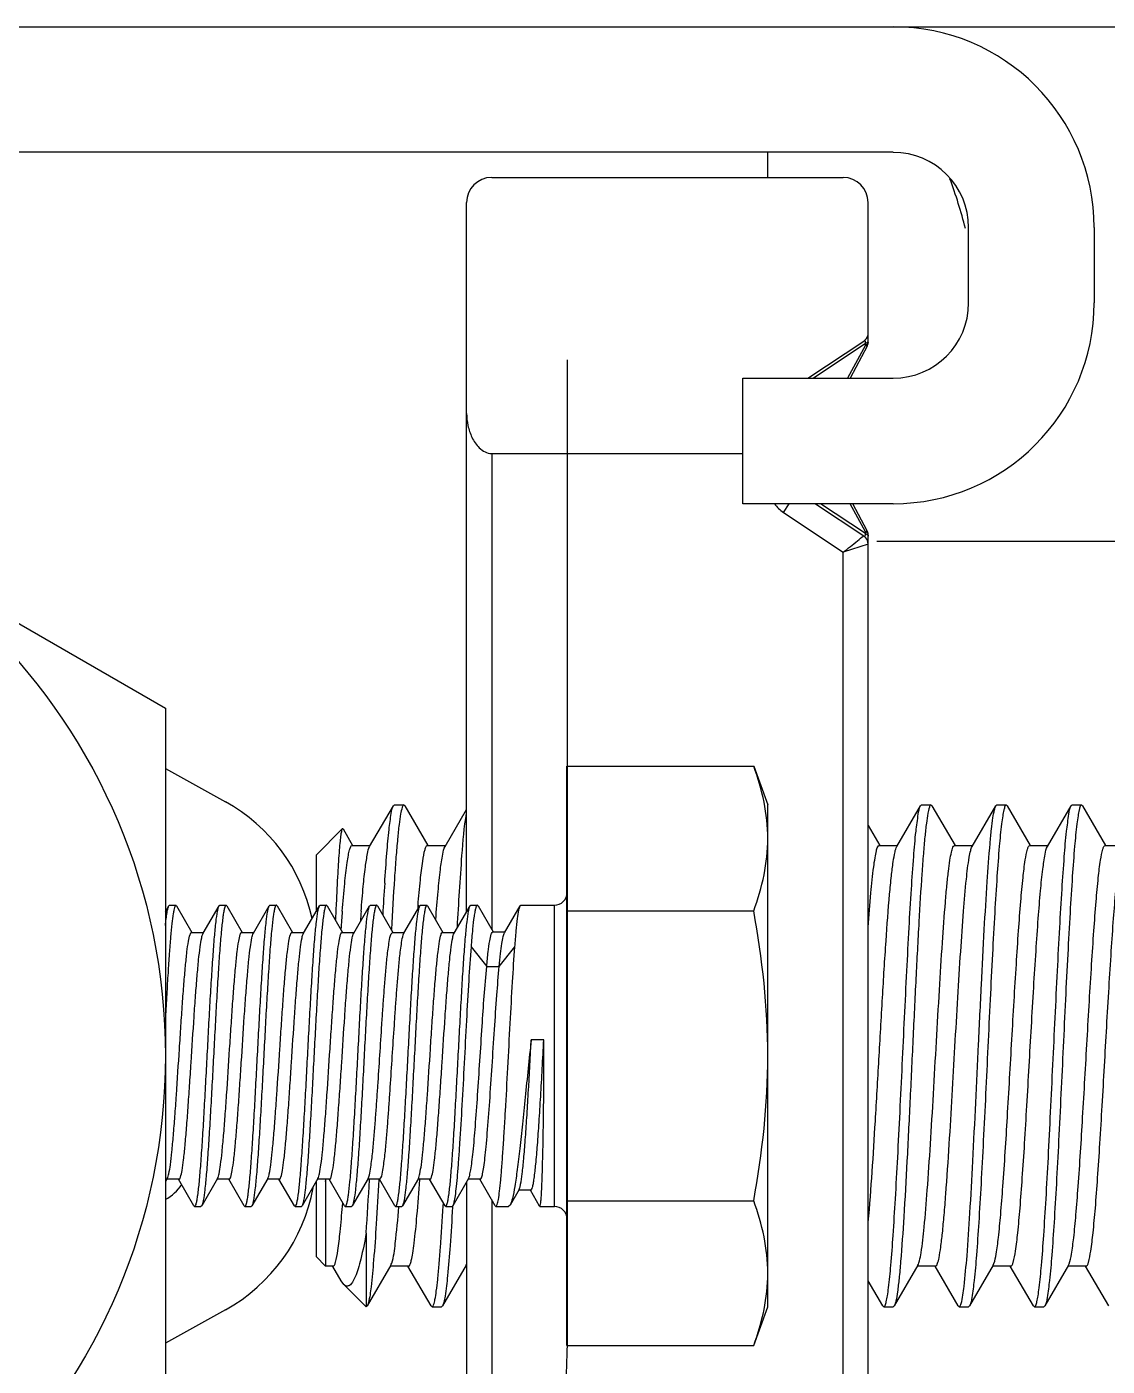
# Model space of a CAD drawing. Header units: millimetres. Extents: x -633009578 to 5705885, y -633235091 to 2571734.
# Drawn here: x 2449015.4 to 2449227, y 1996955 to 1997217.3 of the extents above; entities that cross this region are included whole.
import ezdxf

# ---------------------------------------------------------------- set-up
doc = ezdxf.new("R2010")
doc.units = ezdxf.units.MM
doc.header["$LTSCALE"] = 1000
doc.header["$MEASUREMENT"] = 0
doc.layers.get('0').update_dxf_attribs({"color": 9})
doc.layers.add('E-WIRE-系统', color=3, linetype='Continuous')

# ---------------------------------------------------------------- blocks, each defined once
blk = doc.blocks.new('G$CF4FACE3C')
at = {"layer": 'E-WIRE-系统'}
for p, q in [((-15141.08, 672.19), (-13920.12, 672.19)), ((-14706.17, 672.19), (-14412.83, 672.19)), ((-14412.83, 649.97), (-14706.17, 649.97)), ((-14435.05, 645.52), (-14435.05, 649.97)), ((-14483.94, 645.52), (-14421.72, 645.52)), ((-14488.38, 515.46), (-14488.38, 641.08)), ((-14417.27, 617.84), (-14417.27, 641.08)), ((-14399.49, 623.3), (-14399.49, 636.63)), ((-14377.27, 636.63), (-14377.27, 623.3)), ((-14417.27, 616.27), (-14417.27, 617.54)), ((-14427.94, 609.97), (-14418.06, 616.55)), ((-14427.03, 609.97), (-14417.77, 616.14)), ((-14417.77, 615.83), (-14420.92, 609.97)), ((-14417.43, 615.64), (-14420.47, 609.97)), ((-14417.77, 615.83), (-14417.77, 616.14)), ((-14417.43, 615.64), (-14417.77, 615.83)), ((-14417.55, 615.92), (-14417.73, 615.84)), ((-14648.39, 613.13), (-14541.72, 551.55)), ((-14470.5, 441.04), (-14470.5, 613.19)), ((-14439.49, 609.97), (-14412.83, 609.97)), ((-14439.49, 587.74), (-14439.49, 609.97)), ((-14483.94, 596.63), (-14439.49, 596.63)), ((-14483.94, 596.63), (-14483.94, 512.37)), ((-14412.83, 587.74), (-14439.49, 587.74)), ((-14432.28, 586.18), (-14431.24, 587.74)), ((-14432.28, 586.18), (-14421.72, 579.14)), ((-14426.61, 587.74), (-14418.06, 582.05)), ((-14417.77, 582.46), (-14425.7, 587.74)), ((-14417.77, 582.77), (-14420.44, 587.74)), ((-14417.43, 582.96), (-14420, 587.74)), ((-14417.77, 582.77), (-14417.43, 582.96)), ((-14417.77, 582.46), (-14417.77, 582.77)), ((-14417.55, 582.68), (-14417.73, 582.76)), ((-14417.27, 580.59), (-14417.27, 582.33)), ((-14417.27, 580.57), (-14421.72, 579.14)), ((-14421.72, 400.78), (-14421.72, 579.14)), ((-14417.27, 397.93), (-14417.27, 580.57)), ((-14415.76, 581.11), (-13920.12, 581.11)), ((-14541.72, 551.55), (-14541.72, 428.38)), ((-14541.72, 540.85), (-14531.08, 534.95)), ((-14470.61, 541.28), (-14437.55, 541.28)), ((-14470.61, 438.64), (-14470.61, 541.28)), ((-14437.55, 541.28), (-14435.05, 534.41)), ((-14505.55, 527.03), (-14501.34, 534.26)), ((-14501.34, 534.26), (-14501.17, 534.41)), ((-14501.17, 534.41), (-14499.5, 534.41)), ((-14501.17, 534.41), (-14499.5, 534.41)), ((-14499.5, 534.41), (-14499.52, 534.41)), ((-14499.32, 534.26), (-14499.5, 534.41)), ((-14499.32, 534.26), (-14495.23, 527.21)), ((-14435.05, 445.52), (-14435.05, 534.41)), ((-14412.21, 527.03), (-14408, 534.26)), ((-14408, 534.26), (-14407.83, 534.41)), ((-14407.83, 534.41), (-14406.16, 534.41)), ((-14407.83, 534.41), (-14406.16, 534.41)), ((-14406.16, 534.41), (-14406.18, 534.41)), ((-14405.98, 534.26), (-14406.16, 534.41)), ((-14405.98, 534.26), (-14401.9, 527.21)), ((-14398.88, 527.03), (-14394.67, 534.26)), ((-14394.67, 534.26), (-14394.5, 534.41)), ((-14394.5, 534.41), (-14392.83, 534.41)), ((-14394.5, 534.41), (-14392.83, 534.41)), ((-14392.83, 534.41), (-14392.85, 534.41)), ((-14392.65, 534.26), (-14392.83, 534.41)), ((-14392.65, 534.26), (-14388.57, 527.21)), ((-14385.54, 527.03), (-14381.34, 534.26)), ((-14381.34, 534.26), (-14381.16, 534.41)), ((-14381.16, 534.41), (-14379.49, 534.41)), ((-14381.16, 534.41), (-14379.49, 534.41)), ((-14379.49, 534.41), (-14379.52, 534.41)), ((-14379.32, 534.26), (-14379.49, 534.41)), ((-14379.32, 534.26), (-14375.23, 527.21)), ((-14492.21, 527.03), (-14488.38, 533.61)), ((-14515.05, 525.52), (-14510.39, 530.18)), ((-14510.27, 530.14), (-14510.39, 530.18)), ((-14510.27, 530.14), (-14508.57, 527.21)), ((-14417.27, 530.73), (-14415.23, 527.21)), ((-14508.67, 527.21), (-14505.44, 527.21)), ((-14495.34, 527.21), (-14492.11, 527.21)), ((-14415.34, 527.21), (-14412.11, 527.21)), ((-14402, 527.21), (-14398.77, 527.21)), ((-14388.67, 527.21), (-14385.44, 527.21)), ((-14375.34, 527.21), (-14372.11, 527.21)), ((-14515.05, 525.52), (-14515.05, 515.46)), ((-14541.72, 515.46), (-14541.1, 516.52)), ((-14541.1, 516.52), (-14540.97, 516.63)), ((-14540.97, 516.63), (-14539.86, 516.63)), ((-14540.97, 516.63), (-14539.86, 516.63)), ((-14539.73, 516.52), (-14539.86, 516.63)), ((-14539.73, 516.52), (-14537.01, 511.83)), ((-14535.02, 511.7), (-14532.21, 516.52)), ((-14532.21, 516.52), (-14532.09, 516.63)), ((-14532.09, 516.63), (-14530.97, 516.63)), ((-14532.09, 516.63), (-14530.97, 516.63)), ((-14530.84, 516.52), (-14530.97, 516.63)), ((-14530.84, 516.52), (-14528.12, 511.83)), ((-14526.14, 511.7), (-14523.33, 516.52)), ((-14523.33, 516.52), (-14523.2, 516.63)), ((-14523.2, 516.63), (-14522.08, 516.63)), ((-14523.2, 516.63), (-14522.08, 516.63)), ((-14522.06, 516.63), (-14522.08, 516.63)), ((-14521.95, 516.52), (-14522.06, 516.63)), ((-14521.95, 516.52), (-14519.23, 511.83)), ((-14517.25, 511.7), (-14514.44, 516.52)), ((-14514.44, 516.52), (-14514.31, 516.63)), ((-14514.31, 516.63), (-14513.19, 516.63)), ((-14514.31, 516.63), (-14513.19, 516.63)), ((-14513.06, 516.52), (-14513.19, 516.63)), ((-14513.06, 516.52), (-14510.34, 511.83)), ((-14508.36, 511.7), (-14505.55, 516.52)), ((-14505.55, 516.52), (-14505.42, 516.63)), ((-14505.42, 516.63), (-14504.3, 516.63)), ((-14505.42, 516.63), (-14504.3, 516.63)), ((-14504.18, 516.52), (-14504.3, 516.63)), ((-14504.18, 516.52), (-14501.45, 511.83)), ((-14499.47, 511.7), (-14496.66, 516.52)), ((-14496.66, 516.52), (-14496.53, 516.63)), ((-14496.53, 516.63), (-14495.42, 516.63)), ((-14496.53, 516.63), (-14495.42, 516.63)), ((-14495.29, 516.52), (-14495.42, 516.63)), ((-14495.29, 516.52), (-14492.57, 511.83)), ((-14490.58, 511.7), (-14487.77, 516.52)), ((-14487.77, 516.52), (-14487.64, 516.63)), ((-14487.64, 516.63), (-14486.49, 516.63)), ((-14487.64, 516.63), (-14486.49, 516.63)), ((-14486.34, 516.5), (-14486.49, 516.63)), ((-14486.34, 516.5), (-14483.66, 511.9)), ((-14481.68, 511.76), (-14478.9, 516.53)), ((-14478.9, 516.53), (-14478.79, 516.63)), ((-14478.79, 516.63), (-14472.83, 516.63)), ((-14478.79, 516.63), (-14472.83, 516.63)), ((-14472.83, 463.3), (-14472.83, 516.63)), ((-14470.61, 515.62), (-14437.55, 515.62)), ((-14537.09, 511.83), (-14534.95, 511.83)), ((-14528.2, 511.83), (-14526.06, 511.83)), ((-14519.31, 511.83), (-14517.17, 511.83)), ((-14510.42, 511.83), (-14508.28, 511.83)), ((-14501.53, 511.83), (-14499.39, 511.83)), ((-14492.64, 511.83), (-14490.5, 511.83)), ((-14483.74, 511.9), (-14481.6, 511.9)), ((-14487.6, 509.28), (-14484.83, 505.81)), ((-14482.61, 505.81), (-14479.83, 509.28)), ((-14484.83, 505.81), (-14482.61, 505.81)), ((-14474.72, 492.79), (-14476.94, 492.79)), ((-14541.38, 468.23), (-14541.72, 467.64)), ((-14539.31, 468.1), (-14541.46, 468.1)), ((-14536.66, 463.41), (-14539.39, 468.1)), ((-14532.49, 468.23), (-14535.29, 463.41)), ((-14530.42, 468.1), (-14532.57, 468.1)), ((-14527.77, 463.41), (-14530.5, 468.1)), ((-14523.6, 468.23), (-14526.4, 463.41)), ((-14521.53, 468.1), (-14523.68, 468.1)), ((-14518.88, 463.41), (-14521.61, 468.1)), ((-14514.71, 468.23), (-14517.51, 463.41)), ((-14515.05, 467.64), (-14515.05, 454.41)), ((-14512.64, 468.1), (-14514.79, 468.1)), ((-14513.35, 468.1), (-14513.36, 467.73)), ((-14513.36, 467.73), (-14513.34, 468.08)), ((-14513.36, 467.73), (-14513.36, 452.72)), ((-14509.99, 463.41), (-14512.72, 468.1)), ((-14505.82, 468.23), (-14508.62, 463.41)), ((-14503.76, 468.1), (-14505.9, 468.1)), ((-14505.6, 467.99), (-14505.59, 468.14)), ((-14503.92, 468.16), (-14503.92, 468.03)), ((-14501.1, 463.41), (-14503.83, 468.1)), ((-14496.93, 468.23), (-14499.73, 463.41)), ((-14494.87, 468.1), (-14497.01, 468.1)), ((-14492.21, 463.41), (-14494.95, 468.1)), ((-14488.04, 468.23), (-14490.84, 463.41)), ((-14488.38, 467.64), (-14488.38, 338.85)), ((-14485.98, 468.1), (-14488.12, 468.1)), ((-14483.32, 463.41), (-14486.06, 468.1)), ((-14479.1, 466.27), (-14480.69, 463.54)), ((-14477.02, 466.15), (-14479.17, 466.15)), ((-14475.46, 463.33), (-14477.09, 466.15)), ((-14536.66, 463.41), (-14536.53, 463.3)), ((-14536.53, 463.3), (-14535.42, 463.3)), ((-14536.53, 463.3), (-14535.42, 463.3)), ((-14535.29, 463.41), (-14535.42, 463.3)), ((-14527.77, 463.41), (-14527.64, 463.3)), ((-14527.64, 463.3), (-14526.53, 463.3)), ((-14527.64, 463.3), (-14526.53, 463.3)), ((-14526.4, 463.41), (-14526.53, 463.3)), ((-14518.88, 463.41), (-14518.75, 463.3)), ((-14518.75, 463.3), (-14517.64, 463.3)), ((-14518.75, 463.3), (-14517.64, 463.3)), ((-14517.51, 463.41), (-14517.64, 463.3)), ((-14510.36, 463.33), (-14510.32, 463.88)), ((-14509.99, 463.41), (-14509.86, 463.3)), ((-14509.86, 463.3), (-14508.75, 463.3)), ((-14509.86, 463.3), (-14508.75, 463.3)), ((-14508.62, 463.41), (-14508.75, 463.3)), ((-14501.1, 463.41), (-14500.97, 463.3)), ((-14500.97, 463.3), (-14499.86, 463.3)), ((-14500.97, 463.3), (-14499.86, 463.3)), ((-14500.37, 463.22), (-14500.37, 463.3)), ((-14499.73, 463.41), (-14499.86, 463.3)), ((-14492.52, 463.4), (-14492.5, 463.85)), ((-14492.21, 463.41), (-14492.08, 463.3)), ((-14492.08, 463.3), (-14490.97, 463.3)), ((-14492.08, 463.3), (-14490.97, 463.3)), ((-14490.84, 463.41), (-14490.97, 463.3)), ((-14490.86, 463.28), (-14490.87, 463.17)), ((-14490.85, 463.39), (-14490.86, 463.28)), ((-14483.94, 464.46), (-14483.94, 334.4)), ((-14483.32, 463.41), (-14483.2, 463.3)), ((-14483.2, 463.3), (-14480.97, 463.3)), ((-14483.2, 463.3), (-14480.97, 463.3)), ((-14480.69, 463.54), (-14480.97, 463.3)), ((-14475.46, 463.33), (-14475.42, 463.3)), ((-14475.42, 463.3), (-14472.83, 463.3)), ((-14475.42, 463.3), (-14472.83, 463.3)), ((-14470.61, 464.3), (-14437.55, 464.3)), ((-14506.16, 458.57), (-14506.16, 445.52)), ((-14515.05, 454.41), (-14513.36, 452.72)), ((-14488.46, 452.9), (-14488.38, 453.06)), ((-14395.13, 452.9), (-14395.01, 453.16)), ((-14381.79, 452.9), (-14381.68, 453.15)), ((-14512.01, 452.72), (-14513.36, 452.72)), ((-14512.08, 452.67), (-14512.11, 452.72)), ((-14510.59, 450.12), (-14512.08, 452.67)), ((-14501.8, 452.9), (-14505.99, 445.67)), ((-14498.67, 452.72), (-14501.9, 452.72)), ((-14494.67, 445.67), (-14498.78, 452.72)), ((-14488.46, 452.9), (-14492.65, 445.67)), ((-14488.38, 452.72), (-14488.57, 452.72)), ((-14408.46, 452.9), (-14412.65, 445.67)), ((-14405.34, 452.72), (-14408.57, 452.72)), ((-14401.34, 445.67), (-14405.44, 452.72)), ((-14395.13, 452.9), (-14399.32, 445.67)), ((-14392, 452.72), (-14395.23, 452.72)), ((-14388, 445.67), (-14392.11, 452.72)), ((-14381.79, 452.9), (-14385.98, 445.67)), ((-14378.67, 452.72), (-14381.9, 452.72)), ((-14374.67, 445.67), (-14378.77, 452.72)), ((-14510.13, 449.49), (-14510.59, 450.12)), ((-14510.13, 449.49), (-14506.16, 445.52)), ((-14414.67, 445.67), (-14417.27, 450.14)), ((-14531.08, 444.97), (-14541.72, 439.08)), ((-14505.99, 445.67), (-14506.16, 445.52)), ((-14494.67, 445.67), (-14494.5, 445.52)), ((-14494.5, 445.52), (-14492.83, 445.52)), ((-14494.5, 445.52), (-14492.83, 445.52)), ((-14494.5, 445.52), (-14494.47, 445.52)), ((-14492.65, 445.67), (-14492.83, 445.52)), ((-14437.55, 438.64), (-14435.05, 445.52)), ((-14414.67, 445.67), (-14414.5, 445.52)), ((-14414.5, 445.52), (-14412.83, 445.52)), ((-14414.5, 445.52), (-14412.83, 445.52)), ((-14414.5, 445.52), (-14414.47, 445.52)), ((-14412.65, 445.67), (-14412.83, 445.52)), ((-14401.34, 445.67), (-14401.16, 445.52)), ((-14401.16, 445.52), (-14399.49, 445.52)), ((-14401.16, 445.52), (-14399.49, 445.52)), ((-14399.32, 445.67), (-14399.49, 445.52)), ((-14388, 445.67), (-14387.83, 445.52)), ((-14387.83, 445.52), (-14386.16, 445.52)), ((-14387.83, 445.52), (-14386.16, 445.52)), ((-14387.83, 445.52), (-14387.81, 445.52)), ((-14385.98, 445.67), (-14386.16, 445.52)), ((-14470.61, 438.64), (-14437.55, 438.64))]:
    blk.add_line(p, q, dxfattribs=at)
blk.add_circle((-14648.39, 489.96), 106.67, dxfattribs=at)
for centre, radius, start, end in [((-14412.83, 636.63), 35.56, 0, 90), ((-14412.83, 636.63), 13.33, 0, 90), ((-14483.94, 641.08), 4.44, 90, 180), ((-14421.72, 641.08), 4.44, 0, 90), ((-14486.16, 614.41), 88.89, 14.375, 20.3315), ((-14412.83, 623.3), 35.56, 270, 0), ((-14412.83, 623.3), 13.33, 270, 0), ((-14419.05, 618.03), 1.78, 303.6901, 324.5777), ((-14418.32, 617.42), 1.68, 288.7666, 290.2059), ((-14418.03, 616.79), 0.994, 298.7157, 301.8919), ((-14418.61, 616.27), 1.33, 331.8161, 0), ((-14428.83, 591.36), 6.22, 215.8766, 236.3099), ((-14419.05, 580.57), 1.78, 0, 56.3099), ((-14418.32, 581.18), 1.68, 69.7906, 71.2256), ((-14418.03, 581.8), 0.994, 58.1, 61.2862), ((-14418.61, 582.33), 1.33, 0, 28.1839), ((-14546.16, 507.74), 31.11, 12.1061, 61), ((-13763.38, 472.36), 741.08, 176.27318, 176.70795), ((-14472.83, 518.85), 2.22, 270, 0), ((-14539.86, 516.55), 0.076, 90.0399, 101.0259), ((-14530.97, 516.55), 0.076, 90.0398, 101.0109), ((-14513.19, 516.55), 0.076, 90.0397, 101.0086), ((-13620.91, 476.1), 891.51, 177.37913, 177.55784), ((-14060.37, 480.37), 451.4, 175.5272, 175.9302), ((-14094.02, 483.2), 414.31, 175.5183, 175.7679), ((-14504.3, 516.55), 0.076, 90.0406, 101.0887), ((-14167.03, 489.71), 331.05, 175.3344, 175.4613), ((-14495.42, 516.55), 0.076, 90.0396, 100.9957), ((-14486.49, 516.54), 0.086, 90.0053, 95.8146), ((-15215.37, 505.98), 710.79, 356.17552, 356.93617), ((-14546.16, 472.19), 8.89, 300.1102, 325.6732), ((-14546.16, 472.19), 31.11, 299, 349.6549), ((-14536.53, 463.37), 0.0759, 270.0385, 280.8952), ((-14527.64, 463.37), 0.0759, 270.0368, 280.7312), ((-14518.75, 463.37), 0.0759, 270.0386, 280.9011), ((-14509.86, 463.37), 0.0759, 270.037, 280.7443), ((-14500.97, 463.37), 0.0759, 270.0386, 280.9047), ((-14492.08, 463.37), 0.0759, 270.0373, 280.7759), ((-14483.2, 463.37), 0.0758, 270.0331, 280.3601), ((-14472.83, 461.07), 2.22, 0, 90), ((-14603.92, 441.04), 133.42, 334.351, 0)]:
    blk.add_arc(centre, radius, start, end, dxfattribs=at)
for points in [[(-14417.6, 617), (-14417.43, 617.25), (-14417.27, 617.54), (-14417.27, 617.84)], [(-14417.27, 616.27), (-14417.27, 616.14), (-14417.39, 616.02), (-14417.51, 615.95)], [(-14417.27, 582.33), (-14417.27, 582.46), (-14417.39, 582.58), (-14417.5, 582.65)], [(-14435.05, 489.96), (-14435.05, 498.56), (-14436.01, 507.17), (-14437.55, 515.62)], [(-14437.55, 464.3), (-14436.01, 472.76), (-14435.05, 481.37), (-14435.05, 489.96)], [(-14501.8, 452.9), (-14501.73, 453.01), (-14501.69, 453.12), (-14501.65, 453.24)]]:
    blk.add_open_spline(points, degree=3, dxfattribs=at)
for points, knots in [([(-14417.77, 616.14), (-14417.75, 616.29), (-14417.69, 616.66), (-14418, 616.59), (-14418.06, 616.55)], [0, 0, 0, 0, 0.652586, 1, 1, 1, 1]), ([(-14417.77, 616.14), (-14417.73, 616.16), (-14417.56, 616.22), (-14417.4, 616.32), (-14417.33, 616.42)], [0, 0, 0, 0, 0.298151, 1, 1, 1, 1]), ([(-14417.33, 616.42), (-14417.31, 616.44), (-14417.28, 616.49), (-14417.27, 616.56), (-14417.27, 616.58)], [0, 0, 0, 0, 0.519447, 1, 1, 1, 1]), ([(-14488.38, 603.69), (-14488.38, 602.98), (-14488.22, 601.54), (-14487.51, 599.44), (-14486.28, 597.48), (-14484.75, 596.63), (-14483.94, 596.63)], [0, 0, 0, 0, 0.235531, 0.478205, 0.731471, 1, 1, 1, 1]), ([(-14421.72, 579.14), (-14420.86, 579.82), (-14419.62, 580.75), (-14418.46, 581.79), (-14418.06, 582.05)], [0, 0, 0, 0, 0.698346, 1, 1, 1, 1]), ([(-14418.06, 582.05), (-14418, 582), (-14417.69, 581.93), (-14417.75, 582.31), (-14417.77, 582.46)], [0, 0, 0, 0, 0.346904, 1, 1, 1, 1]), ([(-14417.77, 582.46), (-14417.73, 582.44), (-14417.56, 582.38), (-14417.4, 582.28), (-14417.33, 582.18)], [0, 0, 0, 0, 0.29815, 1, 1, 1, 1]), ([(-14417.33, 582.18), (-14417.31, 582.16), (-14417.28, 582.1), (-14417.27, 582.04), (-14417.27, 582.01)], [0, 0, 0, 0, 0.519543, 1, 1, 1, 1]), ([(-14435.05, 528.45), (-14435.05, 530.61), (-14435.53, 535), (-14436.8, 539.2), (-14437.55, 541.28)], [0, 0, 0, 0, 0.493589, 1, 1, 1, 1]), ([(-14502.89, 520.53), (-14502.77, 522.31), (-14502.54, 525.48), (-14502.2, 529.61), (-14501.8, 532.38), (-14501.58, 533.84), (-14501.34, 534.26)], [0, 0, 0, 0, 0.387565, 0.689151, 0.895137, 1, 1, 1, 1]), ([(-14499.52, 534.41), (-14499.69, 534.37), (-14499.87, 533.68), (-14500.13, 532.62), (-14500.38, 530.69), (-14500.64, 528.17), (-14500.91, 524.99), (-14501.29, 519.65), (-14501.54, 515.37), (-14501.71, 512.36)], [0, 0, 0, 0, 0.023099, 0.076921, 0.162181, 0.277789, 0.421938, 0.592279, 1, 1, 1, 1]), ([(-14414.47, 445.52), (-14414.37, 445.55), (-14414.2, 445.91), (-14414.03, 446.53), (-14413.84, 447.6), (-14413.55, 449.73), (-14413.21, 453.3), (-14412.82, 458.54), (-14412.43, 464.92), (-14412.03, 472.2), (-14411.63, 480.13), (-14411.11, 491.14), (-14410.59, 502.03), (-14410.05, 512.39), (-14409.66, 519.14), (-14409.26, 524.82), (-14408.9, 529.27), (-14408.48, 532.24), (-14408.26, 533.81), (-14408, 534.26)], [0, 0, 0, 0, 0.003605, 0.011247, 0.023192, 0.039401, 0.084084, 0.143773, 0.216344, 0.299192, 0.389326, 0.483496, 0.670337, 0.756261, 0.832979, 0.897736, 0.948215, 0.982646, 1, 1, 1, 1]), ([(-14406.18, 534.41), (-14406.34, 534.37), (-14406.53, 533.73), (-14406.77, 532.74), (-14407.01, 530.93), (-14407.27, 528.57), (-14407.53, 525.58), (-14407.9, 520.56), (-14408.34, 513.2), (-14408.85, 503.4), (-14409.36, 492.78), (-14409.87, 481.98), (-14410.23, 474.8), (-14410.41, 471.29)], [0, 0, 0, 0, 0.007665, 0.025364, 0.053379, 0.091388, 0.138842, 0.195022, 0.330009, 0.488072, 0.659495, 0.833705, 1, 1, 1, 1]), ([(-14392.85, 534.41), (-14392.96, 534.38), (-14393.12, 534.02), (-14393.29, 533.4), (-14393.49, 532.33), (-14393.78, 530.2), (-14394.12, 526.62), (-14394.51, 521.39), (-14394.9, 515.01), (-14395.29, 507.73), (-14395.69, 499.8), (-14396.22, 488.79), (-14396.73, 477.91), (-14397.28, 467.54), (-14397.67, 460.8), (-14398.07, 455.12), (-14398.42, 450.66), (-14398.84, 447.69), (-14399.06, 446.12), (-14399.32, 445.67)], [0, 0, 0, 0, 0.003611, 0.011257, 0.023207, 0.039418, 0.084101, 0.143787, 0.21635, 0.299185, 0.389306, 0.483463, 0.670281, 0.756199, 0.832917, 0.897679, 0.948171, 0.982621, 1, 1, 1, 1]), ([(-14398.75, 471.29), (-14398.39, 478.21), (-14397.9, 488.63), (-14397.24, 502.32), (-14396.75, 511.91), (-14396.26, 520.24), (-14395.83, 526.18), (-14395.47, 529.93), (-14395.23, 531.93), (-14394.98, 533.3), (-14394.8, 534.03), (-14394.67, 534.26)], [0, 0, 0, 0, 0.329141, 0.495694, 0.6508, 0.785583, 0.892349, 0.93326, 0.965064, 0.987355, 1, 1, 1, 1]), ([(-14387.81, 445.52), (-14387.7, 445.55), (-14387.54, 445.91), (-14387.36, 446.53), (-14387.17, 447.6), (-14386.88, 449.73), (-14386.54, 453.3), (-14386.15, 458.54), (-14385.76, 464.92), (-14385.36, 472.2), (-14384.97, 480.13), (-14384.44, 491.14), (-14383.92, 502.03), (-14383.38, 512.39), (-14382.99, 519.14), (-14382.59, 524.82), (-14382.24, 529.27), (-14381.81, 532.24), (-14381.6, 533.81), (-14381.34, 534.26)], [0, 0, 0, 0, 0.003604, 0.011244, 0.023189, 0.039398, 0.084082, 0.143773, 0.216344, 0.299191, 0.38933, 0.483504, 0.670341, 0.756264, 0.832985, 0.897741, 0.948217, 0.982646, 1, 1, 1, 1]), ([(-14379.52, 534.41), (-14379.62, 534.38), (-14379.79, 534.02), (-14379.96, 533.4), (-14380.15, 532.33), (-14380.44, 530.2), (-14380.78, 526.62), (-14381.17, 521.39), (-14381.56, 515.01), (-14381.96, 507.73), (-14382.36, 499.8), (-14382.88, 488.79), (-14383.4, 477.91), (-14383.94, 467.54), (-14384.33, 460.8), (-14384.73, 455.12), (-14385.08, 450.66), (-14385.51, 447.69), (-14385.73, 446.12), (-14385.98, 445.67)], [0, 0, 0, 0, 0.003611, 0.011258, 0.023209, 0.039422, 0.084107, 0.143792, 0.216356, 0.299194, 0.389317, 0.483473, 0.670291, 0.756211, 0.832929, 0.897688, 0.948175, 0.982622, 1, 1, 1, 1]), ([(-14490.02, 512.74), (-14489.79, 516.98), (-14489.34, 523.7), (-14488.84, 530.45), (-14488.38, 532.91)], [0, 0, 0, 0, 0.628544, 1, 1, 1, 1]), ([(-14510.39, 530.18), (-14510.48, 530.09), (-14510.55, 529.7), (-14510.69, 528.98), (-14510.81, 527.83), (-14511.01, 525.58), (-14511.24, 521.87), (-14511.4, 518.68), (-14511.48, 516.87)], [0, 0, 0, 0, 0.027491, 0.083885, 0.169406, 0.283463, 0.592757, 1, 1, 1, 1]), ([(-14510.4, 515.57), (-14510.27, 517.22), (-14510.03, 520.09), (-14509.66, 523.4), (-14509.36, 525.37), (-14509.14, 526.34), (-14508.98, 526.9), (-14508.77, 527.21), (-14508.67, 527.21)], [0, 0, 0, 0, 0.417353, 0.72929, 0.841771, 0.92395, 0.975651, 1, 1, 1, 1]), ([(-14507.06, 515.57), (-14506.95, 517.04), (-14506.72, 519.65), (-14506.38, 523.08), (-14506, 525.41), (-14505.76, 526.66), (-14505.55, 527.03)], [0, 0, 0, 0, 0.38118, 0.680309, 0.888233, 1, 1, 1, 1]), ([(-14496.98, 516.63), (-14496.86, 518.13), (-14496.62, 520.76), (-14496.25, 524.03), (-14495.89, 526.06), (-14495.63, 526.94), (-14495.43, 527.21), (-14495.34, 527.21)], [0, 0, 0, 0, 0.418158, 0.729515, 0.923411, 0.975112, 1, 1, 1, 1]), ([(-14493.84, 514.12), (-14493.72, 515.77), (-14493.47, 518.72), (-14493.11, 522.59), (-14492.7, 525.22), (-14492.45, 526.62), (-14492.21, 527.03)], [0, 0, 0, 0, 0.381754, 0.681975, 0.890091, 1, 1, 1, 1]), ([(-14437.55, 515.62), (-14436.8, 517.71), (-14435.53, 521.91), (-14435.05, 526.3), (-14435.05, 528.45)], [0, 0, 0, 0, 0.506411, 1, 1, 1, 1]), ([(-14417.27, 512.76), (-14417.13, 514.79), (-14416.85, 518.33), (-14416.44, 522.45), (-14416.1, 524.9), (-14415.86, 526.12), (-14415.68, 526.81), (-14415.45, 527.21), (-14415.34, 527.21)], [0, 0, 0, 0, 0.41482, 0.72823, 0.841797, 0.924784, 0.976685, 1, 1, 1, 1]), ([(-14417.27, 460.51), (-14416.72, 466.46), (-14416.14, 476.07), (-14415.37, 489.32), (-14414.77, 499.97), (-14414.17, 509.73), (-14413.65, 516.92), (-14413.2, 521.58), (-14412.9, 524.08), (-14412.59, 525.82), (-14412.38, 526.74), (-14412.21, 527.03)], [0, 0, 0, 0, 0.268555, 0.432232, 0.596778, 0.747731, 0.871839, 0.920321, 0.958291, 0.984973, 1, 1, 1, 1]), ([(-14406.26, 474.32), (-14406.07, 477.27), (-14405.71, 483.33), (-14405.2, 492.43), (-14404.68, 501.37), (-14404.17, 509.6), (-14403.73, 515.78), (-14403.36, 519.98), (-14403.09, 522.47), (-14402.85, 524.42), (-14402.58, 525.9), (-14402.38, 526.71), (-14402.13, 527.21), (-14402, 527.21)], [0, 0, 0, 0, 0.167056, 0.342036, 0.51408, 0.67247, 0.807366, 0.863327, 0.910435, 0.947987, 0.975456, 0.992576, 1, 1, 1, 1]), ([(-14402.92, 474.32), (-14402.56, 480.07), (-14402.08, 488.73), (-14401.42, 500.11), (-14400.93, 508.11), (-14400.45, 515.09), (-14399.97, 520.64), (-14399.56, 524.25), (-14399.18, 526.17), (-14399, 526.82), (-14398.88, 527.03)], [0, 0, 0, 0, 0.326529, 0.491938, 0.646319, 0.780991, 0.888404, 0.962618, 0.986009, 1, 1, 1, 1]), ([(-14395.01, 453.16), (-14394.81, 453.71), (-14394.53, 455.26), (-14394.15, 458.15), (-14393.78, 462.15), (-14393.23, 469.24), (-14392.59, 479.58), (-14391.97, 490.53), (-14391.45, 499.56), (-14391.06, 505.99), (-14390.68, 511.87), (-14390.29, 516.98), (-14389.91, 521.16), (-14389.55, 524.24), (-14389.21, 526.13), (-14388.95, 526.96), (-14388.75, 527.21), (-14388.67, 527.21)], [0, 0, 0, 0, 0.02345, 0.063033, 0.11754, 0.185131, 0.349903, 0.534772, 0.62682, 0.714344, 0.794313, 0.863966, 0.920906, 0.963205, 0.989525, 0.996562, 1, 1, 1, 1]), ([(-14392, 452.72), (-14391.92, 452.72), (-14391.72, 452.98), (-14391.46, 453.84), (-14391.1, 455.8), (-14390.74, 458.98), (-14390.35, 463.31), (-14389.96, 468.59), (-14389.56, 474.64), (-14389.17, 481.24), (-14388.64, 490.45), (-14388.13, 499.58), (-14387.58, 508.3), (-14387.19, 514.01), (-14386.8, 518.84), (-14386.43, 522.65), (-14386.03, 525.24), (-14385.78, 526.62), (-14385.54, 527.03)], [0, 0, 0, 0, 0.003516, 0.010771, 0.037949, 0.081609, 0.140308, 0.211978, 0.294061, 0.383613, 0.477416, 0.664254, 0.750572, 0.827952, 0.893624, 0.945254, 0.981055, 1, 1, 1, 1]), ([(-14381.68, 453.15), (-14381.48, 453.69), (-14381.2, 455.24), (-14380.82, 458.12), (-14380.45, 462.11), (-14379.9, 469.21), (-14379.26, 479.55), (-14378.64, 490.5), (-14378.12, 499.54), (-14377.73, 505.97), (-14377.34, 511.85), (-14376.96, 516.97), (-14376.58, 521.16), (-14376.22, 524.23), (-14375.87, 526.13), (-14375.61, 526.96), (-14375.42, 527.21), (-14375.34, 527.21)], [0, 0, 0, 0, 0.023312, 0.06278, 0.117199, 0.184734, 0.349474, 0.534403, 0.626505, 0.71409, 0.794123, 0.863837, 0.92083, 0.96317, 0.989516, 0.99656, 1, 1, 1, 1]), ([(-14378.67, 452.72), (-14378.58, 452.72), (-14378.39, 452.98), (-14378.12, 453.84), (-14377.77, 455.8), (-14377.41, 458.98), (-14377.01, 463.31), (-14376.62, 468.59), (-14376.23, 474.64), (-14375.83, 481.24), (-14375.31, 490.45), (-14374.79, 499.58), (-14374.25, 508.3), (-14373.86, 514.01), (-14373.46, 518.84), (-14373.1, 522.65), (-14372.69, 525.24), (-14372.45, 526.62), (-14372.21, 527.03)], [0, 0, 0, 0, 0.003516, 0.010771, 0.037949, 0.081609, 0.140308, 0.211978, 0.294061, 0.383613, 0.477416, 0.664254, 0.750571, 0.827952, 0.893624, 0.945254, 0.981055, 1, 1, 1, 1]), ([(-14539.88, 516.63), (-14539.93, 516.62), (-14540.03, 516.47), (-14540.13, 516.19), (-14540.24, 515.72), (-14540.4, 514.77), (-14540.6, 513.18), (-14540.82, 510.82), (-14541.04, 507.91), (-14541.27, 504.52), (-14541.5, 500.75), (-14541.64, 498.12), (-14541.72, 496.75)], [0, 0, 0, 0, 0.007976, 0.023399, 0.047119, 0.079188, 0.167777, 0.287121, 0.434165, 0.605074, 0.795358, 1, 1, 1, 1]), ([(-14541.72, 513.02), (-14541.64, 513.81), (-14541.52, 514.84), (-14541.29, 516), (-14541.18, 516.39), (-14541.1, 516.52)], [0, 0, 0, 0, 0.664814, 0.874197, 1, 1, 1, 1]), ([(-14536.52, 463.3), (-14536.45, 463.31), (-14536.33, 463.52), (-14536.22, 463.89), (-14536.09, 464.53), (-14535.9, 465.8), (-14535.67, 467.93), (-14535.42, 471.05), (-14535.15, 474.86), (-14534.89, 479.21), (-14534.63, 483.94), (-14534.36, 488.89), (-14534.1, 493.89), (-14533.84, 498.74), (-14533.57, 503.27), (-14533.31, 507.33), (-14533.05, 510.76), (-14532.8, 513.44), (-14532.58, 515.17), (-14532.38, 516.1), (-14532.28, 516.41), (-14532.21, 516.52)], [0, 0, 0, 0, 0.003708, 0.011331, 0.023205, 0.039308, 0.083699, 0.143025, 0.215195, 0.297631, 0.387378, 0.481219, 0.575789, 0.667691, 0.753629, 0.830521, 0.895618, 0.946611, 0.981731, 0.992985, 1, 1, 1, 1]), ([(-14530.99, 516.63), (-14531.05, 516.62), (-14531.17, 516.41), (-14531.28, 516.03), (-14531.41, 515.4), (-14531.6, 514.13), (-14531.83, 512), (-14532.09, 508.88), (-14532.35, 505.07), (-14532.61, 500.72), (-14532.87, 495.99), (-14533.14, 491.04), (-14533.4, 486.05), (-14533.67, 481.2), (-14533.93, 476.66), (-14534.19, 472.6), (-14534.45, 469.17), (-14534.71, 466.49), (-14534.92, 464.76), (-14535.13, 463.83), (-14535.22, 463.52), (-14535.29, 463.41)], [0, 0, 0, 0, 0.003711, 0.011337, 0.023212, 0.039315, 0.083701, 0.143019, 0.215177, 0.2976, 0.387333, 0.481165, 0.575727, 0.667621, 0.753554, 0.830449, 0.895556, 0.946563, 0.981704, 0.992971, 1, 1, 1, 1]), ([(-14527.63, 463.3), (-14527.56, 463.31), (-14527.45, 463.52), (-14527.33, 463.89), (-14527.2, 464.53), (-14527.01, 465.79), (-14526.78, 467.92), (-14526.53, 471.05), (-14526.27, 474.85), (-14526, 479.2), (-14525.74, 483.94), (-14525.48, 488.89), (-14525.21, 493.88), (-14524.95, 498.73), (-14524.68, 503.27), (-14524.42, 507.33), (-14524.16, 510.76), (-14523.91, 513.44), (-14523.69, 515.17), (-14523.49, 516.1), (-14523.39, 516.41), (-14523.33, 516.52)], [0, 0, 0, 0, 0.003703, 0.01132, 0.023187, 0.039284, 0.083664, 0.142983, 0.215146, 0.297577, 0.387325, 0.481173, 0.575752, 0.667661, 0.753607, 0.830509, 0.895614, 0.946609, 0.98173, 0.992984, 1, 1, 1, 1]), ([(-14522.08, 516.63), (-14522.14, 516.63), (-14522.27, 516.44), (-14522.37, 516.09), (-14522.51, 515.47), (-14522.7, 514.23), (-14522.93, 512.12), (-14523.19, 509.02), (-14523.45, 505.22), (-14523.71, 500.88), (-14523.98, 496.14), (-14524.24, 491.17), (-14524.51, 486.16), (-14524.77, 481.29), (-14525.03, 476.73), (-14525.3, 472.66), (-14525.56, 469.21), (-14525.82, 466.51), (-14526.03, 464.77), (-14526.24, 463.83), (-14526.33, 463.52), (-14526.4, 463.41)], [0, 0, 0, 0, 0.003386, 0.010605, 0.022094, 0.037845, 0.081651, 0.140562, 0.21249, 0.294853, 0.384679, 0.47873, 0.573605, 0.66588, 0.752224, 0.829521, 0.894986, 0.946281, 0.981617, 0.992941, 1, 1, 1, 1]), ([(-14518.74, 463.3), (-14518.67, 463.31), (-14518.56, 463.52), (-14518.45, 463.89), (-14518.31, 464.53), (-14518.12, 465.8), (-14517.89, 467.93), (-14517.64, 471.05), (-14517.38, 474.86), (-14517.11, 479.21), (-14516.85, 483.94), (-14516.59, 488.89), (-14516.32, 493.89), (-14516.06, 498.74), (-14515.8, 503.27), (-14515.53, 507.33), (-14515.28, 510.76), (-14515.02, 513.44), (-14514.8, 515.17), (-14514.6, 516.1), (-14514.5, 516.41), (-14514.44, 516.52)], [0, 0, 0, 0, 0.003708, 0.011332, 0.023206, 0.039309, 0.083701, 0.143026, 0.215196, 0.297631, 0.387378, 0.481219, 0.575788, 0.66769, 0.753628, 0.830521, 0.895618, 0.94661, 0.98173, 0.992985, 1, 1, 1, 1]), ([(-14513.21, 516.63), (-14513.27, 516.62), (-14513.39, 516.41), (-14513.5, 516.03), (-14513.63, 515.4), (-14513.82, 514.13), (-14514.05, 512), (-14514.31, 508.88), (-14514.57, 505.07), (-14514.83, 500.72), (-14515.1, 495.99), (-14515.36, 491.04), (-14515.62, 486.05), (-14515.89, 481.2), (-14516.15, 476.66), (-14516.41, 472.6), (-14516.67, 469.17), (-14516.93, 466.49), (-14517.15, 464.76), (-14517.35, 463.83), (-14517.45, 463.52), (-14517.51, 463.41)], [0, 0, 0, 0, 0.003711, 0.011337, 0.023212, 0.039314, 0.0837, 0.143018, 0.215176, 0.297599, 0.387332, 0.481164, 0.575726, 0.667621, 0.753554, 0.830449, 0.895556, 0.946563, 0.981704, 0.992971, 1, 1, 1, 1]), ([(-14509.85, 463.3), (-14509.78, 463.31), (-14509.67, 463.52), (-14509.56, 463.89), (-14509.42, 464.53), (-14509.23, 465.79), (-14509.01, 467.92), (-14508.75, 471.05), (-14508.49, 474.85), (-14508.22, 479.2), (-14507.96, 483.94), (-14507.7, 488.89), (-14507.43, 493.88), (-14507.17, 498.74), (-14506.91, 503.27), (-14506.64, 507.33), (-14506.39, 510.76), (-14506.13, 513.44), (-14505.91, 515.17), (-14505.71, 516.1), (-14505.61, 516.41), (-14505.55, 516.52)], [0, 0, 0, 0, 0.003703, 0.011321, 0.023188, 0.039286, 0.083667, 0.142986, 0.21515, 0.297581, 0.387329, 0.481177, 0.575755, 0.667664, 0.753609, 0.83051, 0.895615, 0.94661, 0.98173, 0.992984, 1, 1, 1, 1]), ([(-14504.32, 516.63), (-14504.38, 516.62), (-14504.5, 516.41), (-14504.61, 516.03), (-14504.74, 515.4), (-14504.94, 514.13), (-14505.16, 512), (-14505.42, 508.88), (-14505.68, 505.07), (-14505.94, 500.72), (-14506.21, 495.99), (-14506.47, 491.04), (-14506.73, 486.04), (-14507, 481.2), (-14507.26, 476.66), (-14507.52, 472.6), (-14507.78, 469.17), (-14508.04, 466.49), (-14508.26, 464.76), (-14508.46, 463.83), (-14508.56, 463.52), (-14508.62, 463.41)], [0, 0, 0, 0, 0.003714, 0.011343, 0.023221, 0.039327, 0.08372, 0.14304, 0.215198, 0.297619, 0.387351, 0.481178, 0.575732, 0.667622, 0.753555, 0.83045, 0.895556, 0.946562, 0.981703, 0.992971, 1, 1, 1, 1]), ([(-14500.96, 463.3), (-14500.89, 463.31), (-14500.78, 463.52), (-14500.67, 463.89), (-14500.54, 464.53), (-14500.34, 465.8), (-14500.12, 467.93), (-14499.86, 471.05), (-14499.6, 474.86), (-14499.34, 479.21), (-14499.07, 483.94), (-14498.81, 488.89), (-14498.54, 493.89), (-14498.28, 498.74), (-14498.02, 503.27), (-14497.75, 507.33), (-14497.5, 510.76), (-14497.24, 513.44), (-14497.02, 515.17), (-14496.82, 516.1), (-14496.72, 516.41), (-14496.66, 516.52)], [0, 0, 0, 0, 0.003708, 0.011332, 0.023206, 0.03931, 0.083702, 0.143027, 0.215196, 0.297632, 0.387379, 0.481219, 0.575788, 0.66769, 0.753628, 0.830521, 0.895618, 0.946611, 0.98173, 0.992985, 1, 1, 1, 1]), ([(-14495.43, 516.63), (-14495.5, 516.62), (-14495.61, 516.41), (-14495.72, 516.03), (-14495.85, 515.4), (-14496.05, 514.13), (-14496.27, 512), (-14496.53, 508.88), (-14496.79, 505.07), (-14497.05, 500.72), (-14497.32, 495.99), (-14497.58, 491.04), (-14497.85, 486.05), (-14498.11, 481.2), (-14498.37, 476.66), (-14498.63, 472.6), (-14498.89, 469.17), (-14499.15, 466.49), (-14499.37, 464.76), (-14499.57, 463.83), (-14499.67, 463.52), (-14499.73, 463.41)], [0, 0, 0, 0, 0.003711, 0.011336, 0.02321, 0.039312, 0.083698, 0.143015, 0.215173, 0.297594, 0.387327, 0.481159, 0.575721, 0.667617, 0.753551, 0.830448, 0.895556, 0.946563, 0.981704, 0.992971, 1, 1, 1, 1]), ([(-14492.07, 463.3), (-14492.01, 463.31), (-14491.89, 463.52), (-14491.78, 463.89), (-14491.65, 464.53), (-14491.45, 465.79), (-14491.23, 467.92), (-14490.97, 471.05), (-14490.71, 474.85), (-14490.45, 479.2), (-14490.18, 483.94), (-14489.92, 488.89), (-14489.65, 493.88), (-14489.39, 498.74), (-14489.13, 503.27), (-14488.87, 507.33), (-14488.61, 510.76), (-14488.35, 513.44), (-14488.13, 515.17), (-14487.93, 516.1), (-14487.83, 516.41), (-14487.77, 516.52)], [0, 0, 0, 0, 0.003704, 0.011323, 0.023191, 0.03929, 0.083673, 0.142993, 0.215158, 0.297591, 0.387338, 0.481186, 0.575764, 0.667671, 0.753614, 0.830513, 0.895616, 0.946611, 0.98173, 0.992985, 1, 1, 1, 1]), ([(-14486.5, 516.63), (-14486.56, 516.62), (-14486.69, 516.43), (-14486.8, 516.07), (-14486.94, 515.45), (-14487.14, 514.21), (-14487.37, 512.13), (-14487.52, 510.32), (-14487.6, 509.28)], [0, 0, 0, 0, 0.025999, 0.078741, 0.161216, 0.273457, 0.583864, 1, 1, 1, 1]), ([(-14479.83, 509.28), (-14479.75, 510.22), (-14479.61, 511.89), (-14479.4, 514.06), (-14479.17, 515.53), (-14479.03, 516.3), (-14478.9, 516.53)], [0, 0, 0, 0, 0.385426, 0.68535, 0.89169, 1, 1, 1, 1]), ([(-14541.38, 468.23), (-14541.23, 468.49), (-14541.05, 469.33), (-14540.79, 470.89), (-14540.55, 473.16), (-14540.28, 476.01), (-14540.02, 479.37), (-14539.66, 484.48), (-14539.32, 489.83), (-14538.97, 495.21), (-14538.71, 499.06), (-14538.45, 502.59), (-14538.19, 505.66), (-14537.93, 508.18), (-14537.69, 510.04), (-14537.45, 511.18), (-14537.27, 511.69), (-14537.15, 511.83), (-14537.09, 511.83)], [0, 0, 0, 0, 0.020221, 0.057009, 0.109346, 0.175452, 0.253005, 0.33926, 0.525406, 0.618671, 0.707625, 0.789106, 0.860221, 0.918463, 0.961812, 0.988888, 0.996222, 1, 1, 1, 1]), ([(-14539.31, 468.1), (-14539.26, 468.1), (-14539.13, 468.24), (-14538.95, 468.75), (-14538.72, 469.89), (-14538.47, 471.74), (-14538.21, 474.27), (-14537.95, 477.34), (-14537.69, 480.87), (-14537.43, 484.72), (-14537.08, 490.11), (-14536.74, 495.45), (-14536.38, 500.56), (-14536.12, 503.92), (-14535.86, 506.77), (-14535.61, 509.04), (-14535.35, 510.6), (-14535.17, 511.44), (-14535.02, 511.7)], [0, 0, 0, 0, 0.003779, 0.011114, 0.038197, 0.081556, 0.139811, 0.210942, 0.292439, 0.381409, 0.474688, 0.660849, 0.747103, 0.824649, 0.89074, 0.943055, 0.979813, 1, 1, 1, 1]), ([(-14532.49, 468.23), (-14532.34, 468.49), (-14532.16, 469.33), (-14531.9, 470.89), (-14531.66, 473.16), (-14531.39, 476.01), (-14531.13, 479.37), (-14530.77, 484.48), (-14530.43, 489.83), (-14530.08, 495.21), (-14529.82, 499.06), (-14529.56, 502.59), (-14529.3, 505.66), (-14529.04, 508.18), (-14528.8, 510.04), (-14528.56, 511.18), (-14528.38, 511.69), (-14528.26, 511.83), (-14528.2, 511.83)], [0, 0, 0, 0, 0.020221, 0.057009, 0.109346, 0.175452, 0.253005, 0.33926, 0.525406, 0.618671, 0.707625, 0.789106, 0.860221, 0.918463, 0.961812, 0.988889, 0.996222, 1, 1, 1, 1]), ([(-14530.42, 468.1), (-14530.37, 468.1), (-14530.24, 468.24), (-14530.06, 468.75), (-14529.83, 469.89), (-14529.58, 471.74), (-14529.32, 474.27), (-14529.07, 477.34), (-14528.8, 480.87), (-14528.54, 484.72), (-14528.19, 490.11), (-14527.85, 495.45), (-14527.49, 500.56), (-14527.23, 503.92), (-14526.97, 506.77), (-14526.72, 509.04), (-14526.46, 510.6), (-14526.28, 511.44), (-14526.14, 511.7)], [0, 0, 0, 0, 0.003779, 0.011114, 0.038196, 0.081556, 0.139811, 0.210942, 0.292439, 0.38141, 0.474688, 0.660849, 0.747103, 0.824649, 0.89074, 0.943055, 0.979813, 1, 1, 1, 1]), ([(-14523.6, 468.23), (-14523.45, 468.49), (-14523.27, 469.33), (-14523.01, 470.89), (-14522.77, 473.16), (-14522.51, 476.01), (-14522.25, 479.37), (-14521.89, 484.48), (-14521.54, 489.83), (-14521.19, 495.21), (-14520.93, 499.06), (-14520.67, 502.59), (-14520.41, 505.66), (-14520.15, 508.18), (-14519.91, 510.04), (-14519.68, 511.18), (-14519.5, 511.69), (-14519.37, 511.83), (-14519.31, 511.83)], [0, 0, 0, 0, 0.020221, 0.057008, 0.109345, 0.17545, 0.253003, 0.339257, 0.525401, 0.618666, 0.70762, 0.789101, 0.860217, 0.918459, 0.96181, 0.988888, 0.996221, 1, 1, 1, 1]), ([(-14521.53, 468.1), (-14521.48, 468.1), (-14521.35, 468.24), (-14521.17, 468.75), (-14520.94, 469.89), (-14520.69, 471.74), (-14520.44, 474.27), (-14520.18, 477.34), (-14519.91, 480.87), (-14519.65, 484.72), (-14519.3, 490.11), (-14518.96, 495.45), (-14518.6, 500.56), (-14518.34, 503.92), (-14518.08, 506.77), (-14517.83, 509.04), (-14517.57, 510.6), (-14517.4, 511.44), (-14517.25, 511.7)], [0, 0, 0, 0, 0.003779, 0.011113, 0.038196, 0.081555, 0.139809, 0.210939, 0.292435, 0.381405, 0.474683, 0.660843, 0.747096, 0.824643, 0.890735, 0.943051, 0.979811, 1, 1, 1, 1]), ([(-14514.71, 468.23), (-14514.56, 468.49), (-14514.39, 469.33), (-14514.12, 470.89), (-14513.88, 473.16), (-14513.62, 476.01), (-14513.36, 479.37), (-14513, 484.48), (-14512.66, 489.83), (-14512.3, 495.21), (-14512.04, 499.06), (-14511.78, 502.59), (-14511.52, 505.66), (-14511.26, 508.18), (-14511.02, 510.04), (-14510.79, 511.18), (-14510.61, 511.69), (-14510.48, 511.83), (-14510.42, 511.83)], [0, 0, 0, 0, 0.020221, 0.057009, 0.109346, 0.175452, 0.253005, 0.33926, 0.525406, 0.618671, 0.707625, 0.789106, 0.860221, 0.918463, 0.961812, 0.988889, 0.996221, 1, 1, 1, 1]), ([(-14512.64, 468.1), (-14512.59, 468.1), (-14512.46, 468.24), (-14512.28, 468.75), (-14512.05, 469.89), (-14511.81, 471.74), (-14511.55, 474.27), (-14511.29, 477.34), (-14511.03, 480.87), (-14510.76, 484.72), (-14510.41, 490.11), (-14510.07, 495.45), (-14509.71, 500.56), (-14509.45, 503.92), (-14509.19, 506.77), (-14508.94, 509.04), (-14508.68, 510.6), (-14508.51, 511.44), (-14508.36, 511.7)], [0, 0, 0, 0, 0.003779, 0.011113, 0.038196, 0.081556, 0.139811, 0.210942, 0.292439, 0.38141, 0.474689, 0.66085, 0.747103, 0.824649, 0.89074, 0.943055, 0.979813, 1, 1, 1, 1]), ([(-14505.82, 468.23), (-14505.62, 468.64), (-14505.45, 469.56), (-14505.25, 470.91), (-14505.08, 472.27), (-14504.9, 474.09), (-14504.7, 476.37), (-14504.49, 479.11), (-14504.29, 481.85), (-14504.04, 485.5), (-14503.75, 490.06), (-14503.45, 494.63), (-14503.21, 498.28), (-14503.01, 501.02), (-14502.8, 503.75), (-14502.59, 506.03), (-14502.42, 507.85), (-14502.22, 509.22), (-14502.05, 510.54), (-14501.85, 511.51), (-14501.53, 511.83)], [0, 0, 0, 0, 0.031186, 0.062475, 0.093704, 0.124983, 0.187517, 0.250043, 0.312574, 0.375103, 0.500161, 0.62522, 0.687747, 0.750283, 0.812799, 0.875353, 0.906651, 0.937778, 0.969229, 1, 1, 1, 1]), ([(-14503.76, 468.1), (-14503.44, 468.42), (-14503.24, 469.38), (-14503.07, 470.71), (-14502.87, 472.08), (-14502.7, 473.9), (-14502.49, 476.18), (-14502.28, 478.91), (-14502.08, 481.65), (-14501.83, 485.3), (-14501.54, 489.87), (-14501.24, 494.43), (-14501, 498.08), (-14500.8, 500.82), (-14500.59, 503.56), (-14500.39, 505.84), (-14500.21, 507.66), (-14500.04, 509.02), (-14499.84, 510.37), (-14499.67, 511.29), (-14499.47, 511.7)], [0, 0, 0, 0, 0.030768, 0.062218, 0.093344, 0.124643, 0.187198, 0.249714, 0.31225, 0.374778, 0.499837, 0.624896, 0.687425, 0.749956, 0.812483, 0.875017, 0.906295, 0.937525, 0.968815, 1, 1, 1, 1]), ([(-14496.93, 468.23), (-14496.78, 468.49), (-14496.61, 469.33), (-14496.35, 470.89), (-14496.1, 473.16), (-14495.84, 476.01), (-14495.58, 479.37), (-14495.22, 484.48), (-14494.88, 489.83), (-14494.53, 495.21), (-14494.26, 499.06), (-14494, 502.59), (-14493.74, 505.66), (-14493.48, 508.18), (-14493.24, 510.04), (-14493.01, 511.18), (-14492.83, 511.69), (-14492.7, 511.83), (-14492.64, 511.83)], [0, 0, 0, 0, 0.020221, 0.057009, 0.109346, 0.175452, 0.253005, 0.33926, 0.525406, 0.618671, 0.707626, 0.789106, 0.860222, 0.918463, 0.961813, 0.988889, 0.996221, 1, 1, 1, 1]), ([(-14494.87, 468.1), (-14494.81, 468.1), (-14494.68, 468.24), (-14494.5, 468.75), (-14494.27, 469.89), (-14494.03, 471.74), (-14493.77, 474.27), (-14493.51, 477.34), (-14493.25, 480.87), (-14492.98, 484.72), (-14492.63, 490.11), (-14492.29, 495.45), (-14491.93, 500.56), (-14491.67, 503.92), (-14491.41, 506.77), (-14491.17, 509.04), (-14490.9, 510.6), (-14490.73, 511.44), (-14490.58, 511.7)], [0, 0, 0, 0, 0.003779, 0.011114, 0.038197, 0.081557, 0.139812, 0.210943, 0.29244, 0.38141, 0.474689, 0.66085, 0.747103, 0.824649, 0.89074, 0.943055, 0.979813, 1, 1, 1, 1]), ([(-14484.83, 505.81), (-14484.75, 506.67), (-14484.6, 508.18), (-14484.35, 510.07), (-14484.11, 511.23), (-14483.93, 511.75), (-14483.8, 511.9), (-14483.74, 511.9)], [0, 0, 0, 0, 0.416821, 0.727006, 0.920674, 0.973077, 1, 1, 1, 1]), ([(-14482.61, 505.81), (-14482.54, 506.56), (-14482.4, 507.9), (-14482.19, 509.66), (-14481.96, 510.9), (-14481.8, 511.55), (-14481.68, 511.76)], [0, 0, 0, 0, 0.374921, 0.67078, 0.880329, 1, 1, 1, 1]), ([(-14487.6, 509.28), (-14487.76, 507.29), (-14488.04, 502.95), (-14488.43, 496.08), (-14488.81, 488.71), (-14489.2, 481.45), (-14489.54, 475.73), (-14489.82, 471.65), (-14490.01, 469.1), (-14490.21, 466.99), (-14490.4, 465.34), (-14490.6, 464.2), (-14490.73, 463.6), (-14490.84, 463.41)], [0, 0, 0, 0, 0.130118, 0.283774, 0.448524, 0.611007, 0.75805, 0.821983, 0.877746, 0.924216, 0.960473, 0.985838, 1, 1, 1, 1]), ([(-14483.18, 463.3), (-14483.14, 463.31), (-14483.04, 463.43), (-14482.89, 463.83), (-14482.72, 464.72), (-14482.52, 466.17), (-14482.32, 468.15), (-14482.12, 470.61), (-14481.91, 473.49), (-14481.71, 476.73), (-14481.42, 481.56), (-14481.08, 487.92), (-14480.68, 495.55), (-14480.28, 502.69), (-14479.99, 507.22), (-14479.83, 509.28)], [0, 0, 0, 0, 0.003023, 0.008655, 0.02883, 0.060884, 0.10423, 0.157961, 0.220923, 0.291749, 0.368894, 0.535298, 0.705669, 0.865188, 1, 1, 1, 1]), ([(-14488.04, 468.23), (-14487.94, 468.4), (-14487.8, 468.93), (-14487.61, 469.91), (-14487.42, 471.3), (-14487.13, 473.86), (-14486.8, 477.8), (-14486.42, 483.18), (-14486.03, 489.1), (-14485.54, 496.7), (-14485.16, 502.28), (-14484.83, 505.81)], [0, 0, 0, 0, 0.015824, 0.042527, 0.079816, 0.127025, 0.247356, 0.394063, 0.555499, 0.718817, 1, 1, 1, 1]), ([(-14485.98, 468.1), (-14485.87, 468.1), (-14485.68, 468.52), (-14485.52, 469.17), (-14485.31, 470.39), (-14485.12, 471.98), (-14484.91, 473.99), (-14484.62, 477.32), (-14484.27, 482.09), (-14483.87, 488.21), (-14483.46, 494.49), (-14483.06, 500.38), (-14482.77, 504.1), (-14482.61, 505.81)], [0, 0, 0, 0, 0.008447, 0.028211, 0.059849, 0.102845, 0.156318, 0.219121, 0.36706, 0.533759, 0.704628, 0.864703, 1, 1, 1, 1]), ([(-14476.94, 492.79), (-14477.32, 489.4), (-14477.83, 484.42), (-14478.48, 478), (-14478.94, 473.73), (-14479.38, 470.06), (-14479.79, 467.11), (-14480.19, 465.02), (-14480.48, 463.9), (-14480.69, 463.54)], [0, 0, 0, 0, 0.346094, 0.50857, 0.65594, 0.782806, 0.884568, 0.957661, 1, 1, 1, 1]), ([(-14479.1, 466.27), (-14479.03, 466.38), (-14478.93, 466.7), (-14478.72, 467.63), (-14478.49, 469.33), (-14478.23, 471.94), (-14477.97, 475.25), (-14477.71, 479.13), (-14477.35, 485.04), (-14477.1, 489.64), (-14476.94, 492.79)], [0, 0, 0, 0, 0.014497, 0.037247, 0.107063, 0.207049, 0.333333, 0.481179, 0.645288, 1, 1, 1, 1]), ([(-14477.02, 466.15), (-14476.95, 466.15), (-14476.81, 466.36), (-14476.7, 466.75), (-14476.54, 467.42), (-14476.34, 468.78), (-14476.09, 471.06), (-14475.81, 474.37), (-14475.53, 478.37), (-14475.26, 482.89), (-14474.98, 487.75), (-14474.81, 491.09), (-14474.72, 492.79)], [0, 0, 0, 0, 0.007534, 0.023454, 0.048663, 0.083048, 0.177833, 0.303692, 0.455223, 0.626216, 0.810017, 1, 1, 1, 1]), ([(-14475.41, 463.3), (-14475.35, 463.31), (-14475.32, 463.59), (-14475.24, 463.99), (-14475.18, 464.76), (-14475.11, 465.76), (-14475.05, 467.04), (-14474.99, 468.56), (-14474.94, 470.31), (-14474.87, 473.06), (-14474.79, 476.91), (-14474.73, 481.92), (-14474.7, 487.28), (-14474.7, 490.94), (-14474.72, 492.79)], [0, 0, 0, 0, 0.006277, 0.021923, 0.047061, 0.081471, 0.124793, 0.17657, 0.236243, 0.303168, 0.455809, 0.627887, 0.811933, 1, 1, 1, 1]), ([(-14408.46, 452.9), (-14408.32, 453.14), (-14408.13, 453.88), (-14407.71, 456.1), (-14407.28, 460.28), (-14406.75, 466.69), (-14406.43, 471.6), (-14406.26, 474.32)], [0, 0, 0, 0, 0.038609, 0.10461, 0.31585, 0.620996, 1, 1, 1, 1]), ([(-14405.34, 452.72), (-14405.18, 452.72), (-14404.91, 453.39), (-14404.68, 454.39), (-14404.38, 456.3), (-14404.1, 458.78), (-14403.8, 461.93), (-14403.39, 467.17), (-14403.11, 471.37), (-14402.92, 474.32)], [0, 0, 0, 0, 0.022065, 0.075173, 0.160602, 0.277059, 0.422357, 0.593607, 1, 1, 1, 1]), ([(-14410.41, 471.29), (-14410.59, 468), (-14410.92, 462.08), (-14411.38, 455.15), (-14411.78, 450.73), (-14412.04, 448.39), (-14412.31, 446.78), (-14412.5, 445.93), (-14412.65, 445.67)], [0, 0, 0, 0, 0.383711, 0.690971, 0.809132, 0.900843, 0.964663, 1, 1, 1, 1]), ([(-14400.82, 446.1), (-14400.53, 447.08), (-14400.2, 449.93), (-14399.69, 455.26), (-14399.22, 462.66), (-14398.91, 468.23), (-14398.75, 471.29)], [0, 0, 0, 0, 0.121434, 0.337609, 0.636283, 1, 1, 1, 1]), ([(-14503.92, 468.03), (-14504.07, 465.42), (-14504.34, 460.67), (-14504.78, 454.34), (-14505.22, 449.69), (-14505.53, 447.18), (-14505.77, 446.27)], [0, 0, 0, 0, 0.35893, 0.653729, 0.87067, 1, 1, 1, 1]), ([(-14498.67, 452.72), (-14498.55, 452.72), (-14498.32, 453.15), (-14498.13, 453.87), (-14497.88, 455.18), (-14497.53, 457.79), (-14497.11, 462.15), (-14496.82, 465.9), (-14496.67, 468.04)], [0, 0, 0, 0, 0.023075, 0.075089, 0.158336, 0.272261, 0.586084, 1, 1, 1, 1]), ([(-14512.01, 452.72), (-14511.92, 452.72), (-14511.72, 452.99), (-14511.45, 453.87), (-14511.09, 455.91), (-14510.72, 459.19), (-14510.49, 461.83), (-14510.36, 463.33)], [0, 0, 0, 0, 0.024857, 0.076574, 0.270492, 0.581869, 1, 1, 1, 1]), ([(-14501.65, 453.24), (-14501.27, 454.36), (-14500.9, 457.74), (-14500.55, 461.06), (-14500.37, 463.22)], [0, 0, 0, 0, 0.353033, 1, 1, 1, 1]), ([(-14494.47, 445.52), (-14494.34, 445.55), (-14494.15, 446.09), (-14493.94, 446.95), (-14493.71, 448.5), (-14493.47, 450.52), (-14493.24, 453.09), (-14492.89, 457.43), (-14492.67, 460.93), (-14492.52, 463.4)], [0, 0, 0, 0, 0.023662, 0.077002, 0.161182, 0.275478, 0.418505, 0.588461, 1, 1, 1, 1]), ([(-14490.87, 463.17), (-14491, 460.89), (-14491.26, 456.84), (-14491.69, 451.59), (-14492.04, 448.23), (-14492.38, 446.45), (-14492.54, 445.86), (-14492.65, 445.67)], [0, 0, 0, 0, 0.387408, 0.691019, 0.897768, 0.962114, 1, 1, 1, 1]), ([(-14475.41, 463.3), (-14475.42, 463.3), (-14475.42, 463.3), (-14475.42, 463.3), (-14475.41, 463.3)], [0, 0, 0, 0, 0.495092, 1, 1, 1, 1]), ([(-14435.05, 451.47), (-14435.05, 453.63), (-14435.53, 458.02), (-14436.8, 462.22), (-14437.55, 464.3)], [0, 0, 0, 0, 0.493589, 1, 1, 1, 1]), ([(-14506.16, 458.57), (-14506.44, 457.04), (-14506.86, 454.9), (-14507.56, 452.34), (-14508.03, 450.95), (-14508.52, 449.96), (-14508.99, 449.31), (-14509.65, 449.1), (-14509.99, 449.35), (-14510.13, 449.49)], [0, 0, 0, 0, 0.427992, 0.594856, 0.7284, 0.828419, 0.897175, 0.945336, 1, 1, 1, 1]), ([(-14437.55, 438.64), (-14436.8, 440.72), (-14435.53, 444.93), (-14435.05, 449.31), (-14435.05, 451.47)], [0, 0, 0, 0, 0.506411, 1, 1, 1, 1]), ([(-14505.77, 446.27), (-14505.79, 446.21), (-14505.85, 446), (-14505.91, 445.8), (-14505.99, 445.67)], [0, 0, 0, 0, 0.313274, 1, 1, 1, 1]), ([(-14401.16, 445.52), (-14401.13, 445.52), (-14400.92, 445.65), (-14400.88, 445.91), (-14400.82, 446.1)], [0, 0, 0, 0, 0.133974, 1, 1, 1, 1])]:
    blk.add_open_spline(points, degree=3, knots=knots, dxfattribs=at)

msp = doc.modelspace()

# ---------------------------------------------------------------- block references
at = {"xscale": 1.10592, "yscale": 1.10592, "zscale": 1.10592}
msp.add_blockref('G$CF4FACE3C', (2465124.5, 1996473.94, -46.08), dxfattribs=at)

doc.saveas('drawing.dxf')
